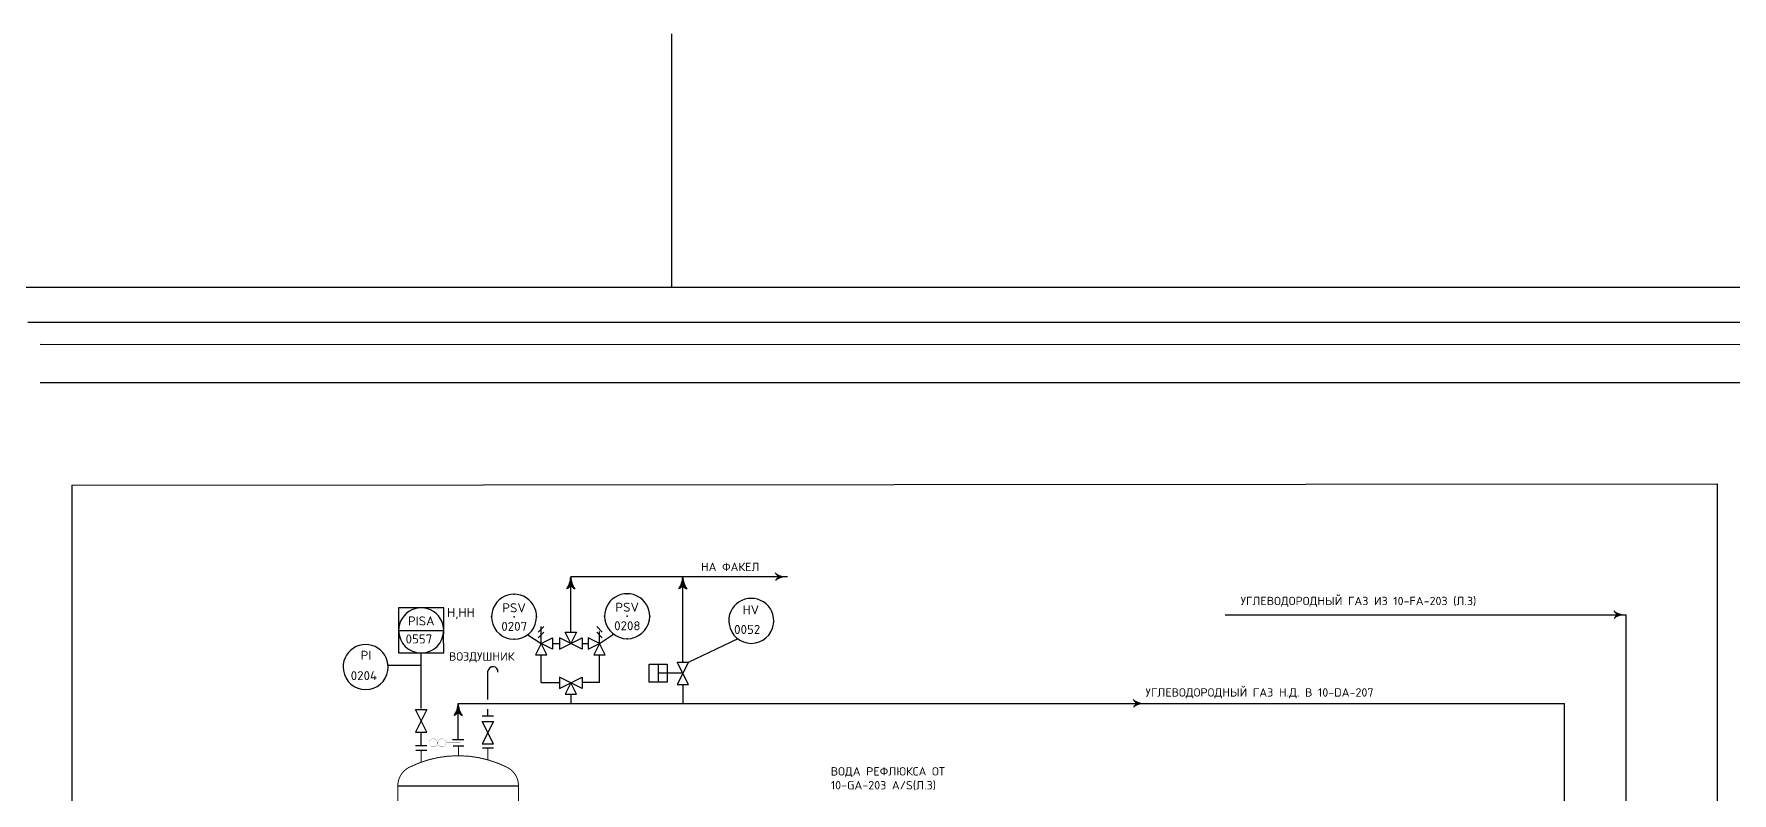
# Model space of a CAD drawing. Extents: x 71 to 279, y 48 to 143.
# Drawn here: x 165.38 to 191.76, y 69.73 to 81.53 of the extents above; entities that cross this region are included whole.
import ezdxf
from ezdxf.enums import TextEntityAlignment as Align

# ---------------------------------------------------------------- set-up
doc = ezdxf.new("R2010")
doc.units = 0
doc.header["$MEASUREMENT"] = 0
doc.linetypes.add('DASH', pattern=[0.15625, 0.09375, -0.0625])
doc.layers.get('0').update_dxf_attribs({"linetype": 'CONTINUOUS'})
for name, color, linetype in [('IN-ATTRIBS', 7, 'CONTINUOUS'), ('IN-EQUIPMENT', 7, 'CONTINUOUS'), ('IN-MIN-PROC', 7, 'CONTINUOUS'), ('IN-TEXT', 51, 'CONTINUOUS')]:
    doc.layers.add(name, color=color, linetype=linetype)
doc.styles.add('ATTRIBS', font='SIMPLEX', dxfattribs={"width": 0.8, "height": 0.125})
doc.styles.add('NARROW', font='simplex', dxfattribs={"width": 0.75, "height": 0.1})
doc.styles.add('S1', font='SIMPLEX.shx')
doc.styles.add('SIMPLEX', font='SIMPLEX')

# ---------------------------------------------------------------- blocks, each defined once
blk = doc.blocks.new('BUBTEXT')
at = {"layer": 'IN-ATTRIBS'}
for p in [(0, 0.25), (-0.25, 0), (0, 0), (0.25, 0), (0, -0.25)]:
    blk.add_point(p, dxfattribs=at)
at = {"layer": 'IN-ATTRIBS', "flags": 1}
for tag, style, width, p in [('IDNUM', 'ATTRIBS', 0.8, (0.009, 0.584)), ('DWGNO', 'ATTRIBS', 0.8, (0.003, 0.447)), ('FILENO', 'ATTRIBS', 0.8, (-0.003, 0.311)), ('LOC', 'ATTRIBS', 0.8, (-0.08, -0.422)), ('SIG', 'ATTRIBS', 0.8, (-0.087, -0.563)), ('INSTALL', 'ATTRIBS', 0.8, (-0.087, -0.699)), ('SERV', 'ATTRIBS', 0.8, (-0.083, -0.838)), ('DATE', 'ATTRIBS', 0.8, (-0.088, -0.969)), ('DES', 'NARROW', 0.75, (-0.087, -1.102)), ('CSYS', 'NARROW', 0.75, (-0.087, -1.243))]:
    blk.add_attdef(tag, text='', height=0.1, dxfattribs=dict(at, style=style, width=width)).set_placement(p, align=Align.CENTER)
at = {"layer": 'IN-ATTRIBS', "style": 'ATTRIBS', "flags": 1}
blk.add_attdef('SYSCDI', text='', height=0.1, dxfattribs=at).set_placement((-0.312, 0.312), align=Align.RIGHT)
at = {"layer": 'IN-ATTRIBS', "style": 'ATTRIBS'}
blk.add_attdef('SYSCDV', text='', height=0.1, dxfattribs=at).set_placement((-0.312, 0.141), align=Align.RIGHT)
at = {"layer": 'IN-ATTRIBS', "style": 'S1'}
for tag, p in [('A1', (0.323, 0.115)), ('XT', (0.324, 0.257)), ('A2', (0.323, -0.035)), ('A3', (0.323, -0.185)), ('RES', (0.323, -0.342))]:
    blk.add_attdef(tag, p, '', height=0.1, dxfattribs=at)
for tag, p in [('INSTTYPE', (0, 0.05)), ('TAGNUM', (0.002, -0.156)), ('MD', (0.402, -0.565)), ('SZ', (0.402, -0.696))]:
    blk.add_attdef(tag, text='', height=0.1, dxfattribs=at).set_placement(p, align=Align.CENTER)

msp = doc.modelspace()

# ---------------------------------------------------------------- linework, layer by layer
at = {"color": 6, "linetype": 'Continuous'}
msp.add_line((71.634, 77.594), (266.486, 77.594), dxfattribs=at)
at = {"color": 5, "linetype": 'Continuous'}
for p, q in [((165.284, 77.048), (235.915, 77.048)), ((165.48, 76.706), (193.267, 76.705)), ((198.114, 76.109), (165.48, 76.109)), ((165.97, 74.517), (165.971, 57.392)), ((165.971, 74.517), (191.534, 74.537)), ((173.722, 72.229), (173.722, 73.091)), ((177.09, 73.091), (173.722, 73.091))]:
    msp.add_line(p, q, dxfattribs=at)
at = {"color": 5}
for p, q in [((191.534, 74.537), (191.534, 63.706)), ((175.462, 72.764), (175.462, 72.966)), ((175.462, 72.764), (175.462, 72.957)), ((175.462, 71.766), (175.462, 72.826)), ((183.892, 72.501), (190.121, 72.501)), ((190.121, 64.52), (190.121, 72.501)), ((173.437, 72.055), (173.547, 72.055)), ((173.897, 72.055), (173.993, 72.055)), ((173.262, 71.449), (173.262, 71.88)), ((174.168, 71.449), (174.168, 71.88)), ((172.434, 71.181), (172.434, 71.622)), ((173.262, 71.449), (173.547, 71.449)), ((173.722, 71.266), (173.722, 71.122)), ((174.168, 71.449), (173.897, 71.449)), ((175.462, 71.416), (175.462, 71.132)), ((171.972, 71.122), (173.857, 71.122)), ((171.972, 70.559), (171.972, 70.997)), ((172.434, 70.929), (172.434, 71.033)), ((173.847, 71.122), (175.722, 71.122)), ((175.722, 71.122), (178.617, 71.122)), ((178.617, 71.122), (185.253, 71.122)), ((182.935, 71.122), (189.163, 71.122)), ((189.163, 65.195), (189.163, 71.122))]:
    msp.add_line(p, q, dxfattribs=at)
at = {"linetype": 'Continuous'}
for p, q in [((171.048, 72.257), (171.748, 72.257)), ((171.398, 71.045), (171.398, 71.907)), ((171.398, 70.466), (171.398, 70.674))]:
    msp.add_line(p, q, dxfattribs=at)
for p, q in [((173.054, 72.191), (173.262, 72.055)), ((174.168, 72.055), (174.386, 72.2)), ((175.549, 71.766), (176.315, 72.128)), ((171.398, 71.71), (170.879, 71.71))]:
    msp.add_line(p, q)
at = {"color": 6}
msp.add_line((171.035, 69.841), (172.91, 69.841), dxfattribs=at)
at = {"color": 5}
for points in [[(173.722, 73.091, 0.150368), (173.785, 72.903)], [(175.462, 73.091, 0.150368), (175.524, 72.903)], [(176.965, 73.091, -0.206864), (176.903, 73.153)], [(176.965, 73.091, 0.206864), (176.903, 73.028)], [(173.722, 72.966, -0.206864), (173.66, 72.903)], [(173.722, 72.966, 0.206864), (173.785, 72.903)], [(175.462, 72.966, -0.206864), (175.399, 72.903)], [(175.462, 72.966, 0.206864), (175.524, 72.903)], [(189.996, 72.501, -0.206864), (189.933, 72.564)], [(189.996, 72.501, 0.206864), (189.933, 72.439)], [(171.972, 70.997, -0.206864), (171.91, 70.934)], [(171.972, 71.122, 0.150368), (172.035, 70.934)], [(171.972, 70.997, 0.206864), (172.035, 70.934)], [(182.529, 71.122, -0.206864), (182.466, 71.184)], [(182.529, 71.122, 0.206864), (182.466, 71.059)]]:
    msp.add_lwpolyline(points, format="xyb", dxfattribs=at)
for points in [[(171.748, 72.204), (171.748, 72.607), (171.048, 72.607), (171.048, 72.204)], [(171.048, 72.204), (171.048, 71.907), (171.748, 71.907), (171.744, 72.204)]]:
    msp.add_lwpolyline(points)
at = {"color": 2}
for points in [[(171.486, 70.676), (171.311, 71.026), (171.486, 71.026), (171.311, 70.676)], [(172.522, 70.492), (172.347, 70.842), (172.522, 70.842), (172.347, 70.492)]]:
    msp.add_lwpolyline(points, close=True, dxfattribs=at)
at = {"color": 2, "const_width": 0.0025}
for points in [[(171.589, 70.573, -1), (171.588, 70.446, -1)], [(171.72, 70.573, -1), (171.72, 70.446, -1)]]:
    msp.add_lwpolyline(points, format="xyb", close=True, dxfattribs=at)
at = {"color": 2, "const_width": 0.005}
msp.add_lwpolyline([(171.782, 70.51), (172.012, 70.509)], dxfattribs=at)
at = {"color": 6}
for points, const_width in [([(171.89, 70.459), (172.065, 70.459)], 0.021), ([(171.977, 70.305), (171.977, 70.459)], 0.015), ([(171.311, 70.393), (171.486, 70.393)], 0.021), ([(171.398, 70.205), (171.398, 70.393)], 0.015), ([(172.347, 70.429), (172.522, 70.429)], 0.021), ([(172.434, 70.242), (172.434, 70.429)], 0.015)]:
    msp.add_lwpolyline(points, dxfattribs=dict(at, const_width=const_width))
at = {"color": 6, "const_width": 0.015}
msp.add_lwpolyline([(172.91, 69.841, 0.267949), (172.748, 70.121, 0.242718), (171.197, 70.121, 0.267949), (171.035, 69.841), (171.035, 65.278, 0.267949), (171.197, 64.998, 0.242718), (172.748, 64.998, 0.267949), (172.91, 65.278)], format="xyb", close=True, dxfattribs=at)
at = {"color": 5}
for centre, radius, start, end in [((173.386, 73.098), 0.336, 324.4623, 358.6678), ((175.126, 73.098), 0.336, 324.4623, 358.6678), ((172.513, 71.614), 0.0786, 354.7626, 174.7626), ((171.636, 71.13), 0.336, 324.4623, 358.6678)]:
    msp.add_arc(centre, radius, start, end, dxfattribs=at)
for centre, start, end in [((172.841, 72.469), 351.1529, 188.8471), ((174.598, 72.478), 351.1529, 188.8471), ((176.527, 72.406), 351.1529, 188.8471), ((172.841, 72.469), 188.8471, 351.1529), ((174.598, 72.478), 188.8471, 351.1529), ((176.527, 72.406), 188.8471, 351.1529), ((170.535, 71.687), 351.1529, 188.8471), ((171.398, 72.257), 180, 0), ((170.535, 71.687), 188.8471, 351.1529)]:
    msp.add_arc(centre, 0.35, start, end)
at = {"linetype": 'Continuous'}
msp.add_arc((171.398, 72.257), 0.35, 351.1529, 188.8471, dxfattribs=at)
at = {"color": 5}
for points in [[(173.722, 73.091), (173.722, 72.966), (173.719, 73.051), (173.714, 72.949)], [(173.722, 73.091), (173.722, 72.966), (173.726, 73.051), (173.73, 72.949)], [(175.462, 73.091), (175.462, 72.966), (175.459, 73.051), (175.454, 72.949)], [(175.462, 73.091), (175.462, 72.966), (175.465, 73.051), (175.47, 72.949)], [(176.937, 73.132), (176.911, 73.137), (176.903, 73.153)], [(176.973, 73.115), (176.921, 73.122), (176.937, 73.132), (176.911, 73.137)], [(177.011, 73.102), (176.934, 73.109), (176.973, 73.115), (176.921, 73.122)], [(177.05, 73.094), (176.949, 73.099), (177.011, 73.102), (176.934, 73.109)], [(177.05, 73.087), (176.949, 73.083), (177.011, 73.079), (176.934, 73.072)], [(177.09, 73.091), (176.965, 73.091), (177.05, 73.094), (176.949, 73.099)], [(177.09, 73.091), (176.965, 73.091), (177.05, 73.087), (176.949, 73.083)], [(173.681, 72.937), (173.676, 72.911), (173.66, 72.903)], [(173.698, 72.973), (173.691, 72.922), (173.681, 72.937), (173.676, 72.911)], [(173.711, 73.011), (173.704, 72.935), (173.698, 72.973), (173.691, 72.922)], [(173.719, 73.051), (173.714, 72.949), (173.711, 73.011), (173.704, 72.935)], [(173.726, 73.051), (173.73, 72.949), (173.734, 73.011), (173.741, 72.935)], [(173.734, 73.011), (173.741, 72.935), (173.746, 72.973), (173.754, 72.922)], [(173.746, 72.973), (173.754, 72.922), (173.763, 72.937), (173.769, 72.911)], [(173.763, 72.937), (173.769, 72.911), (173.785, 72.903)], [(175.421, 72.937), (175.416, 72.911), (175.399, 72.903)], [(175.438, 72.973), (175.43, 72.922), (175.421, 72.937), (175.416, 72.911)], [(175.45, 73.011), (175.443, 72.935), (175.438, 72.973), (175.43, 72.922)], [(175.459, 73.051), (175.454, 72.949), (175.45, 73.011), (175.443, 72.935)], [(175.465, 73.051), (175.47, 72.949), (175.473, 73.011), (175.48, 72.935)], [(175.473, 73.011), (175.48, 72.935), (175.486, 72.973), (175.493, 72.922)], [(175.486, 72.973), (175.493, 72.922), (175.503, 72.937), (175.508, 72.911)], [(175.503, 72.937), (175.508, 72.911), (175.524, 72.903)], [(176.937, 73.049), (176.911, 73.044), (176.903, 73.028)], [(176.973, 73.067), (176.921, 73.059), (176.937, 73.049), (176.911, 73.044)], [(177.011, 73.079), (176.934, 73.072), (176.973, 73.067), (176.921, 73.059)], [(189.967, 72.542), (189.941, 72.547), (189.933, 72.564)], [(189.967, 72.46), (189.941, 72.455), (189.933, 72.439)], [(190.003, 72.525), (189.952, 72.533), (189.967, 72.542), (189.941, 72.547)], [(190.003, 72.477), (189.952, 72.47), (189.967, 72.46), (189.941, 72.455)], [(190.041, 72.513), (189.965, 72.52), (190.003, 72.525), (189.952, 72.533)], [(190.041, 72.49), (189.965, 72.483), (190.003, 72.477), (189.952, 72.47)], [(190.081, 72.505), (189.979, 72.509), (190.041, 72.513), (189.965, 72.52)], [(190.081, 72.498), (189.979, 72.493), (190.041, 72.49), (189.965, 72.483)], [(190.121, 72.501), (189.996, 72.501), (190.081, 72.505), (189.979, 72.509)], [(190.121, 72.501), (189.996, 72.501), (190.081, 72.498), (189.979, 72.493)], [(171.948, 71.005), (171.941, 70.953), (171.931, 70.968), (171.926, 70.942)], [(171.961, 71.043), (171.954, 70.966), (171.948, 71.005), (171.941, 70.953)], [(171.969, 71.082), (171.964, 70.981), (171.961, 71.043), (171.954, 70.966)], [(171.972, 71.122), (171.972, 70.997), (171.969, 71.082), (171.964, 70.981)], [(171.972, 71.122), (171.972, 70.997), (171.976, 71.082), (171.98, 70.981)], [(171.976, 71.082), (171.98, 70.981), (171.984, 71.043), (171.991, 70.966)], [(171.984, 71.043), (171.991, 70.966), (171.996, 71.005), (172.004, 70.953)], [(171.996, 71.005), (172.004, 70.953), (172.013, 70.968), (172.019, 70.942)], [(182.5, 71.163), (182.474, 71.168), (182.466, 71.184)], [(182.5, 71.081), (182.474, 71.076), (182.466, 71.059)], [(182.537, 71.146), (182.485, 71.153), (182.5, 71.163), (182.474, 71.168)], [(182.537, 71.098), (182.485, 71.09), (182.5, 71.081), (182.474, 71.076)], [(182.575, 71.133), (182.498, 71.141), (182.537, 71.146), (182.485, 71.153)], [(182.575, 71.111), (182.498, 71.103), (182.537, 71.098), (182.485, 71.09)], [(182.614, 71.125), (182.513, 71.13), (182.575, 71.133), (182.498, 71.141)], [(182.614, 71.119), (182.513, 71.114), (182.575, 71.111), (182.498, 71.103)], [(182.654, 71.122), (182.529, 71.122), (182.614, 71.125), (182.513, 71.13)], [(182.654, 71.122), (182.529, 71.122), (182.614, 71.119), (182.513, 71.114)], [(171.931, 70.968), (171.926, 70.942), (171.91, 70.934)], [(172.013, 70.968), (172.019, 70.942), (172.035, 70.934)]]:
    msp.add_solid(points, dxfattribs=at)
at = {"layer": 'IN-EQUIPMENT', "color": 2}
for p, q in [((173.218, 72.23), (173.305, 72.317)), ((173.262, 72.055), (173.262, 72.317)), ((174.125, 72.317), (174.212, 72.23)), ((173.262, 72.055), (173.174, 71.88)), ((173.218, 72.142), (173.305, 72.23)), ((173.262, 72.055), (173.437, 72.142)), ((173.437, 71.967), (173.262, 72.055)), ((173.349, 71.88), (173.262, 72.055)), ((173.437, 72.142), (173.437, 71.967)), ((173.635, 72.229), (173.81, 72.229)), ((173.722, 72.054), (173.635, 72.229)), ((173.81, 72.229), (173.722, 72.054)), ((174.168, 72.055), (173.993, 72.142)), ((173.993, 72.142), (173.993, 71.967)), ((173.993, 71.967), (174.168, 72.055)), ((174.168, 72.055), (174.081, 71.88)), ((174.125, 72.23), (174.212, 72.142)), ((174.168, 72.055), (174.168, 72.242)), ((174.256, 71.88), (174.168, 72.055)), ((173.174, 71.88), (173.349, 71.88)), ((174.081, 71.88), (174.256, 71.88)), ((175.078, 71.731), (175.078, 71.451)), ((175.462, 71.591), (175.078, 71.591)), ((173.722, 71.441), (173.635, 71.266)), ((173.635, 71.266), (173.81, 71.266)), ((173.81, 71.266), (173.722, 71.441)), ((172.347, 70.929), (172.522, 70.929)), ((171.311, 70.466), (171.486, 70.466)), ((171.885, 70.559), (172.06, 70.559))]:
    msp.add_line(p, q, dxfattribs=at)
for points in [[(173.547, 71.966), (173.897, 72.141), (173.897, 71.966), (173.547, 72.141)], [(175.549, 71.766), (175.375, 71.416), (175.55, 71.416), (175.374, 71.766)], [(173.547, 71.353), (173.897, 71.528), (173.897, 71.353), (173.547, 71.528)], [(174.938, 71.451), (174.938, 71.731), (175.218, 71.731), (175.218, 71.451)]]:
    msp.add_lwpolyline(points, close=True, dxfattribs=at)
at = {"layer": 'IN-MIN-PROC', "color": 4, "linetype": 'Continuous'}
msp.add_line((175.293, 77.594), (175.293, 81.532), dxfattribs=at)
at = {"layer": 'IN-MIN-PROC', "color": 7}
for p, q in [((173.262, 72.055), (173.262, 72.074)), ((174.168, 72.055), (174.168, 72.074))]:
    msp.add_line(p, q, dxfattribs=at)

# ---------------------------------------------------------------- block references
at = {"linetype": 'DASH', "xscale": 1.4, "yscale": 1.4, "zscale": 1.4}
for p, values in [((172.841, 72.469), {'INSTTYPE': 'PSV', 'TAGNUM': '0207'}), ((174.598, 72.478), {'INSTTYPE': 'PSV', 'TAGNUM': '0208'})]:
    msp.add_blockref('BUBTEXT', p, dxfattribs=at).add_auto_attribs(values)

# ---------------------------------------------------------------- texts
at = {"color": 1, "linetype": 'Continuous', "style": 'SIMPLEX'}
for s, p in [('УГЛЕВОДОРОДНЫЙ ГАЗ ИЗ 10-FA-203 (Л.3)', (184.13, 72.65)), ('ВОЗДУШНИК', (171.83, 71.787)), ('УГЛЕВОДОРОДНЫЙ ГАЗ Н.Д. В 10-DA-207', (182.652, 71.228))]:
    msp.add_text(s, height=0.13, dxfattribs=at).set_placement(p)
at = {"linetype": 'DASH', "style": 'SIMPLEX'}
for s, p in [('H,HH', (171.801, 72.465)), ('HV', (176.391, 72.508)), ('PISA', (171.192, 72.335)), ('0052', (176.26, 72.202)), ('0557', (171.156, 72.054)), ('PI', (170.456, 71.801)), ('0204', (170.303, 71.484))]:
    msp.add_text(s, height=0.14, dxfattribs=at).set_placement(p)
at = {"layer": 'IN-TEXT', "color": 1, "style": 'SIMPLEX'}
for s, p in [('НА ФАКЕЛ', (175.744, 73.18)), ('10-GA-203 A/S(Л.3)', (177.762, 69.785)), ('ВОДА РЕФЛЮКСА ОТ ', (177.762, 70.001))]:
    msp.add_text(s, height=0.13, dxfattribs=at).set_placement(p)

doc.saveas('drawing.dxf')
